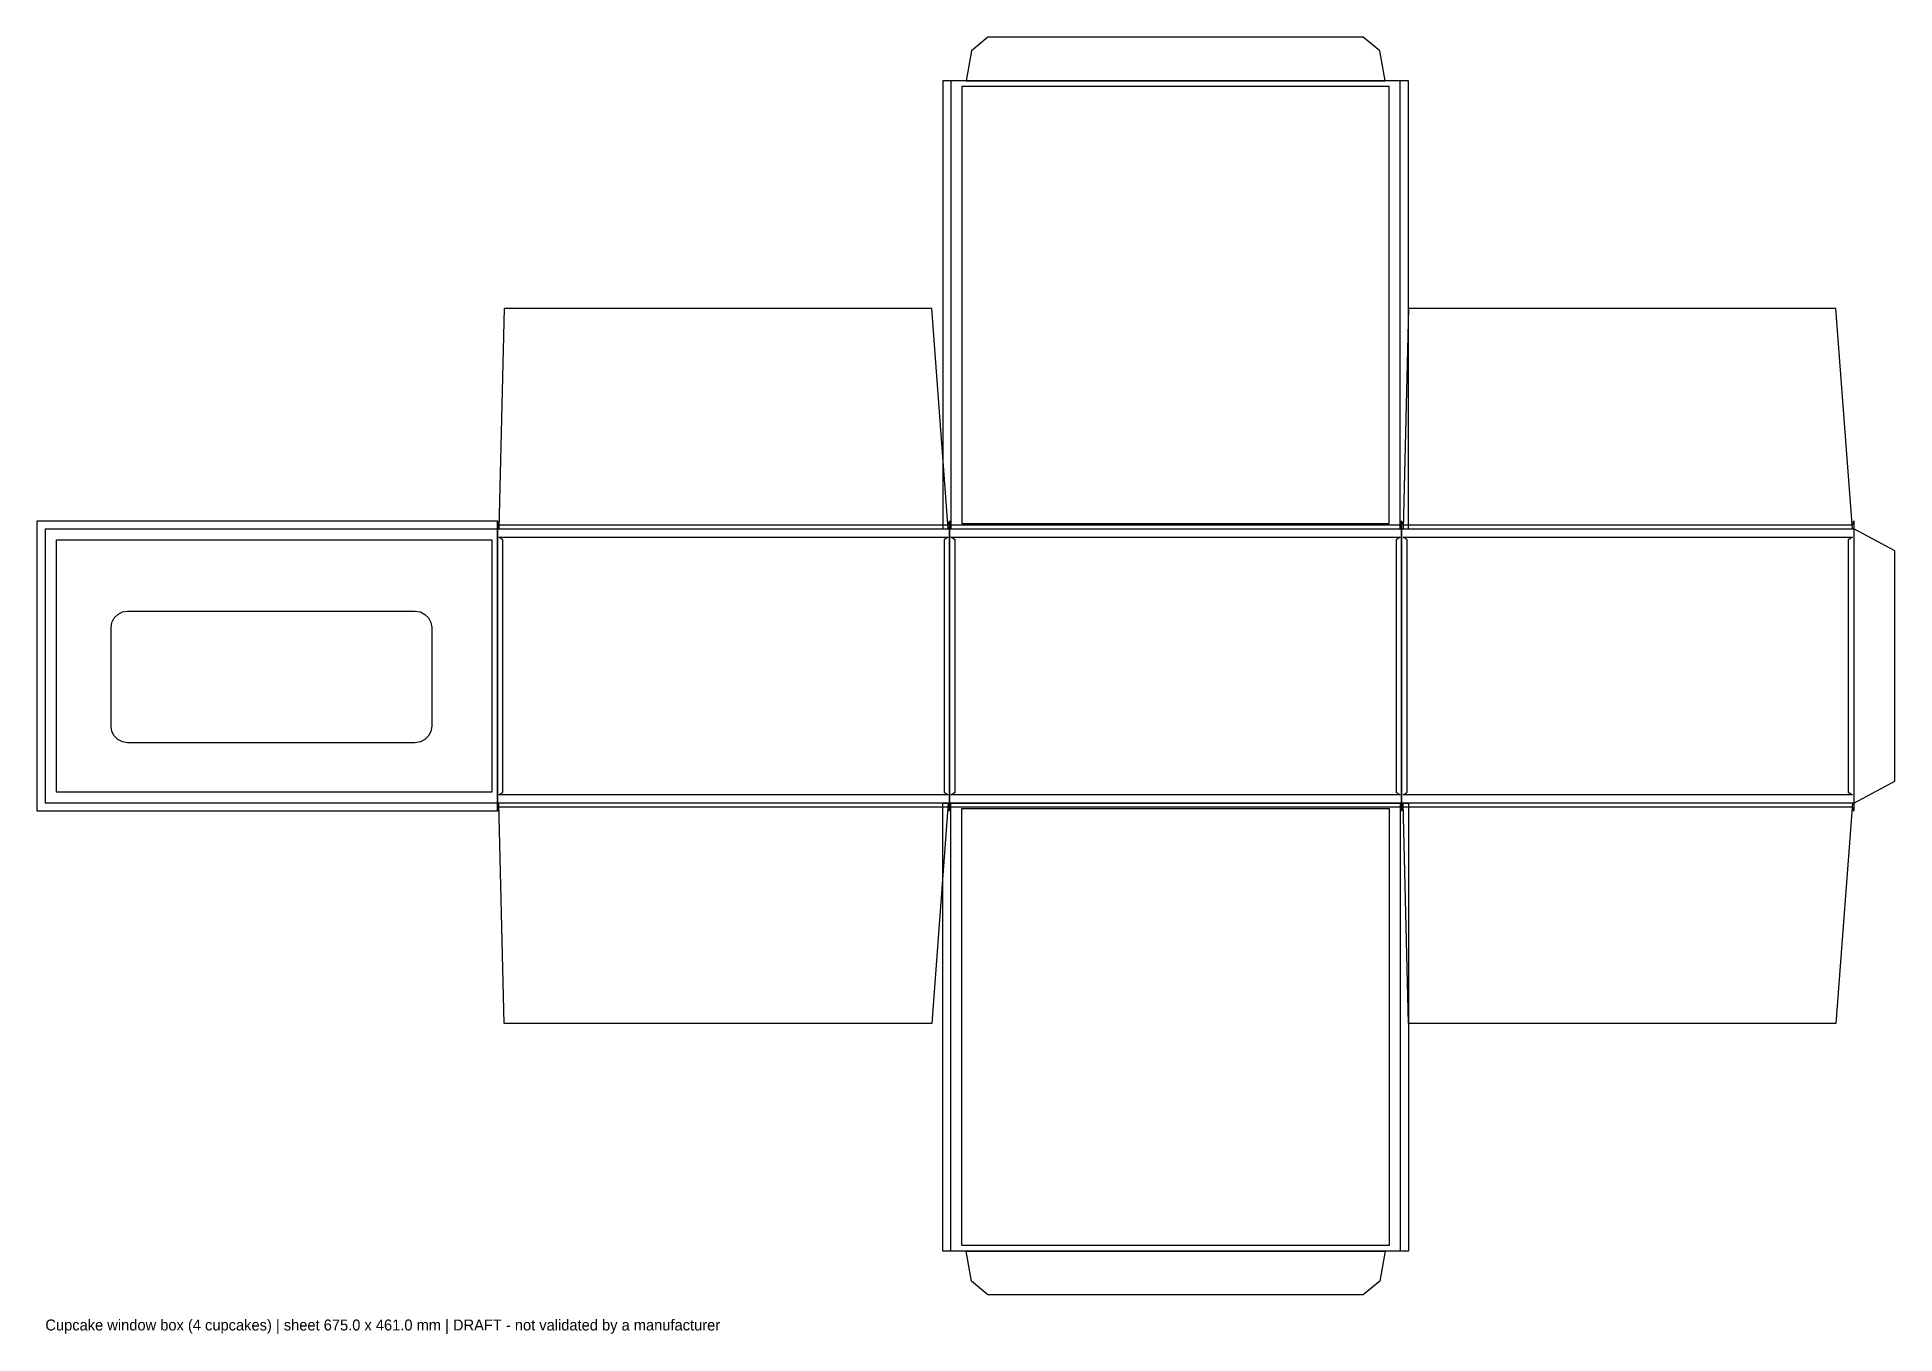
# Model space of a CAD drawing. Header units: millimetres. Extents: x -3 to 675, y -13 to 460.
import ezdxf

# ---------------------------------------------------------------- set-up
doc = ezdxf.new("R2010")
doc.units = ezdxf.units.MM
for name, color, linetype in [('BLEED', 5, 'Continuous'), ('CREASE', 4, 'Continuous'), ('CUT', 6, 'Continuous'), ('GLUE', 2, 'Continuous'), ('INFO', 8, 'Continuous'), ('SAFE', 94, 'Continuous')]:
    doc.layers.add(name, color=color, linetype=linetype)

msp = doc.modelspace()

# ---------------------------------------------------------------- linework, layer by layer
at = {"layer": 'BLEED'}
for points in [[(327.5, 280.5), (497.5, 280.5), (497.5, 444), (327.5, 444)], [(-3, 283.5), (165, 283.5), (165, 177.5), (-3, 177.5)], [(165, 283.5), (165.5, 282), (329.5, 282), (330, 283.5), (330, 177.5), (329.5, 179), (165.5, 179), (165, 177.5)], [(330, 283.5), (330.5, 282), (494.5, 282), (495, 283.5), (495, 177.5), (494.5, 179), (330.5, 179), (330, 177.5)], [(495, 283.5), (495.5, 282), (659.5, 282), (660, 283.5), (660, 177.5), (659.5, 179), (495.5, 179), (495, 177.5)], [(327.5, 180.5), (497.5, 180.5), (497.5, 17), (327.5, 17)]]:
    msp.add_lwpolyline(points, close=True, dxfattribs=at)
at = {"layer": 'CREASE'}
for p, q in [((494.5, 444), (330.5, 444)), ((336, 444), (489, 444)), ((165, 280.5), (165, 180.5)), ((165.5, 280.5), (329.5, 280.5)), ((330, 280.5), (330, 180.5)), ((330.5, 280.5), (494.5, 280.5)), ((495, 280.5), (495, 180.5)), ((495.5, 280.5), (659.5, 280.5)), ((660, 280.5), (660, 180.5)), ((329.5, 180.5), (165.5, 180.5)), ((494.5, 180.5), (330.5, 180.5)), ((659.5, 180.5), (495.5, 180.5)), ((494.5, 17), (330.5, 17)), ((336, 17), (489, 17))]:
    msp.add_line(p, q, dxfattribs=at)
at = {"layer": 'CUT'}
for points in [[(489, 444), (487, 455), (481, 460), (344, 460), (338, 455), (336, 444)], [(330.5, 444), (330.5, 280.5)], [(494.5, 280.5), (494.5, 444)], [(329.5, 280.5), (323.5, 361), (167.5, 361), (165.5, 280.5)], [(659.5, 280.5), (653.5, 361), (497.5, 361), (495.5, 280.5)], [(165, 180.5), (0, 180.5), (0, 280.5), (165, 280.5)], [(165, 280.5), (165.5, 280.5)], [(329.5, 280.5), (330, 280.5)], [(330, 280.5), (330.5, 280.5)], [(494.5, 280.5), (495, 280.5)], [(495, 280.5), (495.5, 280.5)], [(659.5, 280.5), (660, 280.5)], [(660, 180.5), (675, 188.5), (675, 272.5), (660, 280.5)], [(165.5, 180.5), (165, 180.5)], [(329.5, 180.5), (323.5, 100), (167.5, 100), (165.5, 180.5)], [(330, 180.5), (329.5, 180.5)], [(330.5, 180.5), (330, 180.5)], [(330.5, 17), (330.5, 180.5)], [(495, 180.5), (494.5, 180.5)], [(494.5, 180.5), (494.5, 17)], [(495.5, 180.5), (495, 180.5)], [(659.5, 180.5), (653.5, 100), (497.5, 100), (495.5, 180.5)], [(660, 180.5), (659.5, 180.5)], [(489, 17), (487, 6), (481, 1), (344, 1), (338, 6), (336, 17)]]:
    msp.add_lwpolyline(points, dxfattribs=at)
msp.add_lwpolyline([(135, 250.5), (136.85, 250.21), (138.53, 249.35), (139.85, 248.03), (140.71, 246.35), (141, 244.5), (141, 208.5), (140.71, 206.65), (139.85, 204.97), (138.53, 203.65), (136.85, 202.79), (135, 202.5), (30, 202.5), (28.15, 202.79), (26.47, 203.65), (25.15, 204.97), (24.29, 206.65), (24, 208.5), (24, 244.5), (24.29, 246.35), (25.15, 248.03), (26.47, 249.35), (28.15, 250.21), (30, 250.5)], close=True, dxfattribs=at)
at = {"layer": 'GLUE'}
msp.add_lwpolyline([(660, 280.5), (660, 180.5), (675, 188.5), (675, 272.5)], close=True, dxfattribs=at)
at = {"layer": 'SAFE'}
for points in [[(334.5, 282.5), (490.5, 282.5), (490.5, 442), (334.5, 442)], [(4, 276.5), (163, 276.5), (163, 184.5), (4, 184.5)], [(167, 276.5), (165.5, 277.5), (329.5, 277.5), (328, 276.5), (328, 184.5), (329.5, 183.5), (165.5, 183.5), (167, 184.5)], [(332, 276.5), (330.5, 277.5), (494.5, 277.5), (493, 276.5), (493, 184.5), (494.5, 183.5), (330.5, 183.5), (332, 184.5)], [(497, 276.5), (495.5, 277.5), (659.5, 277.5), (658, 276.5), (658, 184.5), (659.5, 183.5), (495.5, 183.5), (497, 184.5)], [(334.5, 178.5), (490.5, 178.5), (490.5, 19), (334.5, 19)]]:
    msp.add_lwpolyline(points, close=True, dxfattribs=at)

# ---------------------------------------------------------------- texts
at = {"layer": 'INFO'}
msp.add_text('Cupcake window box (4 cupcakes) | sheet 675.0 x 461.0 mm | DRAFT - not validated by a manufacturer', height=4, dxfattribs=at).set_placement((0, -12))

doc.saveas('drawing.dxf')
